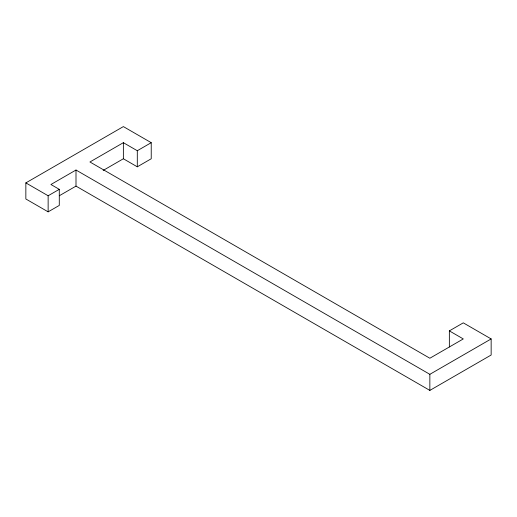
<?xml version="1.0" encoding="UTF-8"?>
<svg xmlns="http://www.w3.org/2000/svg" width="517" height="517" viewBox="0 0 517 517"><rect width="100%" height="100%" fill="white"/><g stroke="black" fill="none" stroke-linecap="round" stroke-linejoin="round"><path stroke-width="0.78" d="M59.287 195.762L75.999 186.114L429.853 390.406L491.15 355.017L491.15 338.932L429.853 374.321L75.999 170.028L50.924 184.504L59.287 189.332L59.287 205.417L48.139 211.847L25.85 198.98L25.85 182.895L123.369 126.594L151.229 142.679L151.229 158.764L137.302 166.81L123.369 158.764L103.167 170.429M151.229 142.679L137.302 150.725L123.369 142.679L89.932 161.983L429.853 358.236L463.29 338.932L449.357 330.886L449.357 346.972M25.85 182.895L48.139 195.762L59.287 189.332M449.357 330.886L463.29 322.847L491.15 338.932M429.853 374.321L429.853 390.406M137.302 150.725L137.302 166.81M123.369 142.679L123.369 158.764M75.999 170.028L75.999 186.114M48.139 195.762L48.139 211.847"/></g></svg>
